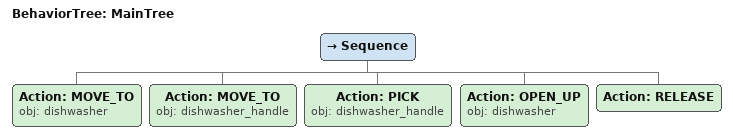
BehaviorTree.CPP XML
<root main_tree_to_execute="MainTree">
  <BehaviorTree ID="MainTree">
    <Sequence>
      <!-- Move to dishwasher -->
      <Action ID="MOVE_TO" obj="dishwasher" />
      <!-- Move to dishwasher_handle -->
      <Action ID="MOVE_TO" obj="dishwasher_handle" />
      <!-- Pick dishwasher_handle -->
      <Action ID="PICK" obj="dishwasher_handle" />
      <!-- Open up dishwasher -->
      <Action ID="OPEN_UP" obj="dishwasher" />
      <!-- Release -->
      <Action ID="RELEASE" />
    </Sequence>
  </BehaviorTree>
</root>
